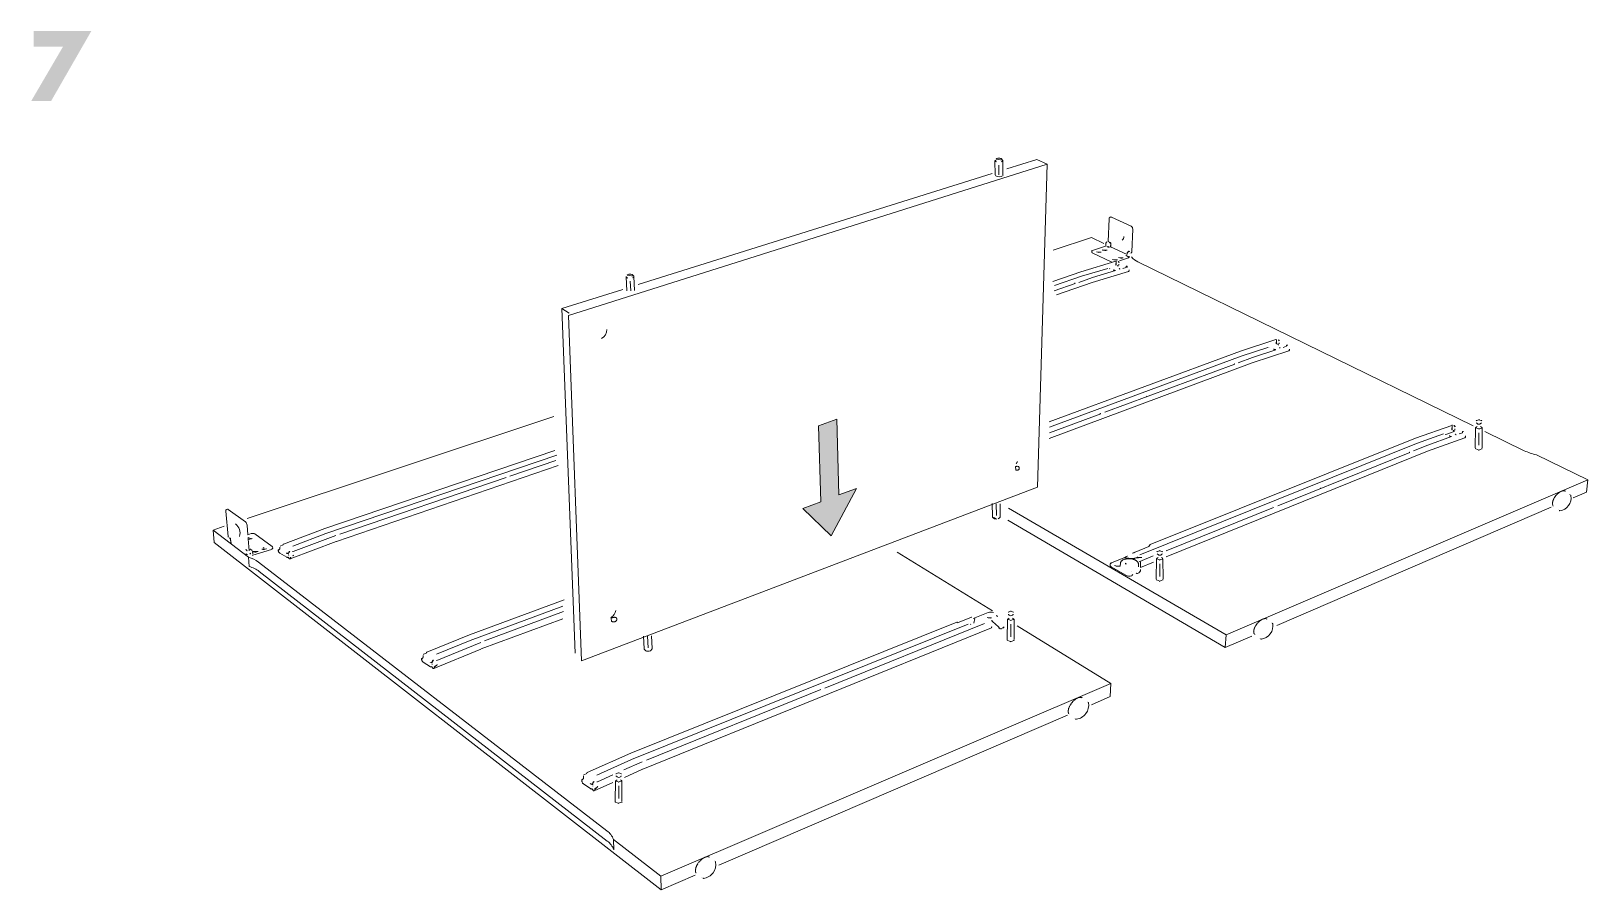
# Model space of a CAD drawing. Header units: metres. Extents: x -30.9 to 24.7, y -10.3 to 6.8.
# Drawn here: x 11.154 to 14.161, y 5.107 to 6.765 of the extents above; entities that cross this region are included whole.
import ezdxf

# ---------------------------------------------------------------- set-up
doc = ezdxf.new("R2010")
doc.units = ezdxf.units.M
doc.header["$MEASUREMENT"] = 0
doc.layers.add('PDF_Working_Num_Penna__7_Num_Penna__7', color=7, linetype='Continuous', lineweight=18)

msp = doc.modelspace()

# ---------------------------------------------------------------- hatches: boundary and pattern name
at = {"layer": 'PDF_Working_Num_Penna__7_Num_Penna__7', "linetype": 'Continuous', "lineweight": 18}
for points in [[(11.2155, 6.7353), (11.1538, 6.6299), (11.1923, 6.6299), (11.27, 6.7651), (11.159, 6.7651), (11.159, 6.7353)], [(12.7146, 5.8693), (12.7102, 6.0155), (12.6753, 6.0026), (12.6795, 5.8561), (12.645, 5.8434), (12.6992, 5.7901), (12.7486, 5.882)]]:
    msp.add_hatch(color=7, dxfattribs=at).paths.add_polyline_path(points)

# ---------------------------------------------------------------- linework, layer by layer
at = {"layer": 'PDF_Working_Num_Penna__7_Num_Penna__7', "color": 7, "linetype": 'Continuous', "lineweight": 18, "flags": 128}
for points in [[(12.1917, 6.2159), (13.117, 6.5079)], [(13.0158, 6.5149), (13.0161, 6.4878)], [(13.0235, 6.5064), (13.0237, 6.4876)], [(13.031, 6.515), (13.0313, 6.4878)], [(13.0388, 6.4991), (13.0969, 6.5174)], [(13.0969, 6.5174), (13.117, 6.5079)], [(13.117, 6.5079), (13.0982, 5.8845)], [(12.3265, 6.2756), (13.0104, 6.4902)], [(13.2363, 6.4027), (13.2346, 6.3588), (13.2375, 6.3574)], [(13.1287, 6.3421), (13.2025, 6.3667)], [(13.2025, 6.3667), (13.2265, 6.355)], [(13.2044, 6.3416), (13.2297, 6.3497)], [(13.2364, 6.3477), (13.2391, 6.3486), (13.2711, 6.3335)], [(13.182, 6.3003), (13.2493, 6.3205)], [(13.2419, 6.319), (13.2039, 6.3371), (13.2036, 6.3373), (13.2033, 6.3375), (13.203, 6.3378), (13.2029, 6.338), (13.2028, 6.3383)], [(13.2567, 6.3215), (13.2738, 6.3271)], [(12.3032, 6.2905), (12.3045, 6.2635)], [(12.3185, 6.2912), (12.3197, 6.2639)], [(13.1275, 6.2816), (13.182, 6.3003)], [(13.2337, 6.3068), (13.1834, 6.2916), (13.1311, 6.2737)], [(13.1777, 6.2799), (13.2046, 6.2892)], [(13.2738, 6.301), (13.2039, 6.2796)], [(13.2046, 6.2892), (13.2491, 6.3027)], [(12.2048, 5.564), (12.1789, 6.2293), (12.2967, 6.2663)], [(12.3112, 6.2822), (12.3121, 6.2634)], [(13.1302, 6.2636), (13.1711, 6.2777)], [(13.1347, 6.2558), (13.2039, 6.2796)], [(12.217, 5.5488), (12.1917, 6.2159)], [(13.4903, 6.147), (13.5588, 6.1693)], [(13.1204, 6.0107), (13.4903, 6.147)], [(13.543, 6.1542), (13.4918, 6.1375), (13.1213, 6.0005)], [(13.5838, 6.1478), (13.5126, 6.1244)], [(13.5133, 6.1348), (13.5586, 6.1497)], [(13.1208, 5.9785), (13.5126, 6.1244)], [(13.2283, 6.029), (13.4793, 6.1222)], [(13.4859, 6.1246), (13.5133, 6.1348)], [(12.1636, 6.0211), (11.571, 5.8235)], [(13.121, 5.9893), (13.2202, 6.026)], [(13.8822, 5.9871), (13.8302, 5.9686), (13.296, 5.7536)], [(13.8287, 5.9791), (13.8983, 6.0037)], [(13.9024, 5.9935), (13.9026, 5.9931), (13.9028, 5.9926), (13.9031, 5.9923), (13.9034, 5.9921), (13.887, 5.9862)], [(13.9446, 5.9991), (13.9439, 5.9602)], [(13.9509, 5.9895), (13.9509, 5.9652)], [(13.9571, 5.9991), (13.9572, 5.9601)], [(13.3156, 5.7733), (13.8287, 5.9791)], [(13.8243, 5.9543), (13.8521, 5.9656)], [(13.9237, 5.9799), (13.8514, 5.954)], [(13.8521, 5.9656), (13.8982, 5.9821)], [(12.1697, 5.9463), (11.7229, 5.7946), (11.6591, 5.7706)], [(11.7213, 5.8045), (12.1653, 5.9549)], [(11.7437, 5.7797), (12.172, 5.9262)], [(12.0787, 5.9058), (12.1672, 5.9359)], [(13.3464, 5.7495), (13.8514, 5.954)], [(13.5624, 5.8486), (13.8175, 5.9516)], [(11.75, 5.7938), (12.0716, 5.9033)], [(14.1614, 5.8982), (13.4624, 5.5993)], [(13.0982, 5.8845), (12.217, 5.5488)], [(11.5351, 5.7877), (11.5349, 5.7879), (11.5347, 5.7882), (11.5345, 5.7886), (11.5344, 5.789), (11.53, 5.8381)], [(13.0108, 5.8525), (13.0109, 5.8275)], [(13.0184, 5.8522), (13.0186, 5.8298)], [(13.4624, 5.5993), (13.0424, 5.8436)], [(13.3465, 5.7615), (13.5541, 5.8453)], [(13.5604, 5.6174), (14.0907, 5.8456)], [(11.5269, 5.8088), (11.5054, 5.8016)], [(13.5124, 5.5968), (13.4609, 5.5746), (13.0411, 5.8204)], [(11.5076, 5.7777), (11.5054, 5.8016)], [(12.4365, 5.1347), (12.3712, 5.1066), (11.5076, 5.7777)], [(11.5752, 5.7615), (11.5732, 5.7843)], [(11.7212, 5.8045), (11.6412, 5.7745)], [(11.654, 5.7459), (11.7428, 5.7796)], [(11.6598, 5.76), (11.7425, 5.7912)], [(11.618, 5.7642), (11.5823, 5.7527)], [(11.6477, 5.7491), (11.6341, 5.7569), (11.6336, 5.7572), (11.6331, 5.7576), (11.6327, 5.7581), (11.6323, 5.7586), (11.632, 5.7592), (11.6317, 5.7599), (11.6314, 5.7605), (11.6313, 5.7611), (11.6312, 5.7617), (11.6312, 5.7625)], [(13.0114, 5.6457), (12.8271, 5.7591)], [(13.2653, 5.7481), (13.2651, 5.748), (13.2649, 5.7479), (13.2413, 5.7384)], [(13.2866, 5.7472), (13.2861, 5.747), (13.2855, 5.7468), (13.285, 5.7468), (13.2843, 5.7467), (13.2836, 5.7467), (13.2662, 5.7478)], [(13.2842, 5.7576), (13.2851, 5.7581), (13.286, 5.7585), (13.2868, 5.7589), (13.3131, 5.7695), (13.3156, 5.7733)], [(13.2956, 5.741), (13.3217, 5.7515)], [(13.328, 5.7461), (13.3274, 5.7072)], [(13.3405, 5.7461), (13.3406, 5.7071)], [(13.3223, 5.7398), (13.2971, 5.7295), (13.2971, 5.736)], [(13.3343, 5.7365), (13.3343, 5.7121)], [(12.1813, 5.6544), (12.0022, 5.5883), (11.9369, 5.5615)], [(12.0006, 5.5994), (12.1833, 5.6666)], [(12.0235, 5.5718), (12.1811, 5.6303)], [(12.03, 5.5875), (12.1825, 5.6439)], [(12.9715, 5.6333), (12.9709, 5.6332), (12.9704, 5.633), (12.9437, 5.6223)], [(13.0226, 5.6145), (13.0114, 5.6252), (13.0109, 5.6256), (13.0104, 5.6259), (13.0098, 5.6262), (13.0092, 5.6264)], [(13.0403, 5.6292), (13.0396, 5.5903)], [(13.0528, 5.6292), (13.0529, 5.5902)], [(12.0005, 5.5994), (11.9185, 5.5659)], [(12.9639, 5.6199), (12.3138, 5.3582), (12.247, 5.3284)], [(12.3122, 5.3706), (12.9422, 5.6233)], [(12.3357, 5.3398), (13.0091, 5.6126)], [(12.3448, 5.5967), (12.3459, 5.5743)], [(12.687, 5.4964), (12.9955, 5.621)], [(13.0466, 5.6196), (13.0466, 5.5953)], [(13.2399, 5.505), (13.0589, 5.6164)], [(13.4609, 5.5746), (13.4624, 5.5993)], [(11.9316, 5.5341), (12.0226, 5.5716)], [(11.9376, 5.5497), (12.0223, 5.5846)], [(11.9251, 5.5376), (11.9112, 5.5463), (11.9107, 5.5467), (11.9102, 5.5471), (11.9098, 5.5476), (11.9094, 5.5482), (11.909, 5.5489), (11.9088, 5.5496), (11.9085, 5.5503), (11.9084, 5.551), (11.9083, 5.5517), (11.9083, 5.5526)], [(13.2024, 5.4642), (13.2388, 5.4799), (13.2399, 5.505)], [(12.3424, 5.3573), (12.6796, 5.4934)], [(13.1558, 5.4442), (12.4825, 5.1545)], [(12.3121, 5.3706), (12.2282, 5.3332)], [(12.2989, 5.3381), (12.3344, 5.3541)], [(12.2477, 5.3152), (12.2775, 5.3286)], [(12.2999, 5.3239), (12.3348, 5.3396)], [(12.235, 5.3017), (12.2207, 5.3114), (12.2202, 5.3118), (12.2197, 5.3123), (12.2193, 5.3129), (12.2189, 5.3136), (12.2185, 5.3143), (12.2182, 5.3151), (12.218, 5.3159), (12.2179, 5.3167), (12.2178, 5.3174), (12.2177, 5.3184)], [(12.2416, 5.2978), (12.2776, 5.3139)], [(12.2828, 5.317), (12.2821, 5.2781)], [(12.289, 5.3074), (12.289, 5.2831)], [(12.2952, 5.317), (12.2953, 5.278)], [(12.3712, 5.1066), (12.3704, 5.1332)]]:
    msp.add_lwpolyline(points, dxfattribs=at)
for points in [[(13.0162, 6.5158, 0.403394), (13.0162, 6.5139, 0.121554), (13.0185, 6.5125, 0.163515)], [(13.0307, 6.516), (13.0286, 6.5183, 0.116809), (13.0269, 6.5193, 0.082304), (13.0234, 6.5198, 0.084716), (13.0198, 6.5192, 0.12009), (13.0182, 6.5181)], [(13.212, 6.339), (13.212, 6.3388), (13.2122, 6.3386, 0.146582), (13.221, 6.3383), (13.2212, 6.3384)], [(13.2234, 6.3427), (13.2235, 6.3425), (13.2236, 6.3423, 0.148759), (13.2324, 6.342), (13.2326, 6.3422)], [(13.2431, 6.3242), (13.2432, 6.324), (13.2434, 6.3239, 0.143452), (13.2522, 6.3235), (13.2524, 6.3237)], [(13.2546, 6.328), (13.2547, 6.3278), (13.2548, 6.3276, 0.142131), (13.2637, 6.3273), (13.2638, 6.3274)], [(12.3032, 6.2905, 0.186432), (12.3037, 6.2895, 0.120618), (12.306, 6.2882, 0.163055)], [(12.318, 6.2921), (12.3159, 6.2943, 0.114427), (12.3142, 6.2952, 0.081864), (12.3106, 6.2957, 0.084489), (12.3071, 6.2949, 0.123832), (12.3055, 6.2938)], [(13.0113, 5.8266), (13.0134, 5.8243, 0.110593), (13.0151, 5.8233, 0.086456), (13.0186, 5.8228, 0.081985)], [(11.5816, 5.76), (11.5822, 5.7598), (11.5828, 5.7596), (11.5836, 5.7593, 0.12504), (11.5919, 5.7599), (11.5923, 5.76)], [(11.5995, 5.7645, 0.122112), (11.6079, 5.765), (11.6083, 5.7651)], [(13.0091, 5.6317, -0.152487), (13.0009, 5.6329)]]:
    msp.add_lwpolyline(points, format="xyb", close=True, dxfattribs=at)
for points in [[(13.2379, 6.4056), (13.2376, 6.4054), (13.2372, 6.4051), (13.2369, 6.4048), (13.2367, 6.4043), (13.2365, 6.4038), (13.2364, 6.4033)], [(13.2394, 6.4055), (13.239, 6.4056), (13.2387, 6.4057), (13.2383, 6.4057)], [(13.2302, 6.3546), (13.23, 6.3504), (13.23, 6.3502), (13.2299, 6.3499)], [(13.2302, 6.3546), (13.2302, 6.3551), (13.2304, 6.3557), (13.2306, 6.3563), (13.2309, 6.3567), (13.2312, 6.3572), (13.2316, 6.3576), (13.232, 6.3579)], [(13.2329, 6.349), (13.2329, 6.3488), (13.2328, 6.3486)], [(13.234, 6.3488), (13.2337, 6.3487), (13.2336, 6.3486), (13.2335, 6.3483)], [(13.2341, 6.3479), (13.2343, 6.3483), (13.2344, 6.3487), (13.2345, 6.3492), (13.2346, 6.3496)], [(13.2364, 6.3477), (13.2361, 6.3476), (13.2357, 6.3476), (13.2354, 6.3476), (13.235, 6.3476), (13.2346, 6.3477), (13.2343, 6.3478)], [(13.2375, 6.3574), (13.2375, 6.356)], [(13.2375, 6.356), (13.2375, 6.3563), (13.2376, 6.3566), (13.2378, 6.3569), (13.238, 6.357), (13.2382, 6.357), (13.2385, 6.3569)], [(13.2387, 6.3564), (13.2384, 6.3561), (13.2381, 6.3557), (13.2378, 6.3555)], [(13.239, 6.3567), (13.2388, 6.3566)], [(13.239, 6.3567), (13.2392, 6.3565), (13.2395, 6.3563), (13.2396, 6.356), (13.2398, 6.3556), (13.2399, 6.3552)], [(13.2399, 6.3549), (13.2397, 6.3494), (13.2396, 6.3491), (13.2395, 6.3489), (13.2393, 6.3486)], [(13.2028, 6.3383), (13.2029, 6.3403), (13.203, 6.3406), (13.2031, 6.3408), (13.2033, 6.341), (13.2036, 6.3412), (13.204, 6.3414)], [(13.2505, 6.3206), (13.2502, 6.3206), (13.2498, 6.3206), (13.2496, 6.3206)], [(13.2502, 6.3198), (13.2496, 6.3139), (13.2496, 6.3137), (13.2497, 6.3135), (13.2498, 6.3133), (13.25, 6.3131), (13.2502, 6.3131)], [(13.2556, 6.3182), (13.2556, 6.3186), (13.2555, 6.3191), (13.2552, 6.3194), (13.2549, 6.3198), (13.2545, 6.32), (13.254, 6.3202)], [(13.2695, 6.3321), (13.2693, 6.332), (13.2692, 6.3318), (13.2691, 6.3315), (13.2693, 6.3314), (13.2695, 6.3313)], [(13.2709, 6.3308), (13.2705, 6.3309), (13.2702, 6.3309)], [(13.2736, 6.3291), (13.2706, 6.3305), (13.2708, 6.3307), (13.2709, 6.3309), (13.2709, 6.3312)], [(13.2734, 6.3388), (13.273, 6.3387), (13.2726, 6.3384), (13.2722, 6.338), (13.2718, 6.3376), (13.2715, 6.337), (13.2713, 6.3365), (13.2712, 6.3359)], [(13.2731, 6.3393), (13.2731, 6.3397), (13.2732, 6.34), (13.2734, 6.3402), (13.2736, 6.3403), (13.2739, 6.3403), (13.2741, 6.3402)], [(13.2738, 6.3271), (13.2742, 6.3274), (13.2745, 6.3278), (13.2749, 6.3282), (13.2751, 6.3287), (13.2753, 6.3292), (13.2755, 6.3298), (13.2755, 6.3303)], [(13.2747, 6.34), (13.275, 6.3398), (13.2752, 6.3394)], [(13.2756, 6.34), (13.2756, 6.3398), (13.2754, 6.3395)], [(13.2757, 6.3348), (13.2757, 6.335), (13.2758, 6.3351)], [(13.2782, 6.3381), (13.2784, 6.3382), (13.2785, 6.3384)], [(13.2337, 6.3068), (13.234, 6.3068), (13.2342, 6.3068)], [(13.2374, 6.3064), (13.2378, 6.3062)], [(13.2448, 6.3039), (13.2454, 6.3036), (13.246, 6.3034), (13.2467, 6.3032), (13.2475, 6.303), (13.2483, 6.3028)], [(13.2532, 6.3121), (13.2527, 6.3124), (13.2524, 6.3125)], [(13.2532, 6.3121), (13.2531, 6.3124), (13.2531, 6.3126), (13.2532, 6.3129), (13.2535, 6.313)], [(13.2532, 6.3121), (13.2534, 6.3118), (13.2536, 6.3114), (13.2539, 6.3111), (13.2542, 6.3109)], [(13.2553, 6.315), (13.2551, 6.3129)], [(13.2574, 6.3052), (13.2572, 6.3055), (13.257, 6.3058), (13.2567, 6.3061), (13.2563, 6.3064), (13.2558, 6.3067)], [(13.2692, 6.3088), (13.263, 6.3069)], [(13.2693, 6.3098), (13.2692, 6.3088)], [(13.2719, 6.3089), (13.2716, 6.3107), (13.2714, 6.3109), (13.2696, 6.3109), (13.2694, 6.3107), (13.2694, 6.3105), (13.2693, 6.3102)], [(13.2738, 6.301), (13.2742, 6.3011), (13.2745, 6.3014), (13.2748, 6.3016), (13.275, 6.302), (13.2751, 6.3024)], [(13.2752, 6.303), (13.2752, 6.3032), (13.2752, 6.3035), (13.2751, 6.3037), (13.2749, 6.3039)], [(13.1699, 6.2786), (13.17, 6.2784)], [(13.1701, 6.2782), (13.1706, 6.2779)], [(12.1789, 6.2293), (12.1931, 6.2207)], [(13.5601, 6.1694), (13.5598, 6.1694), (13.5594, 6.1694), (13.5591, 6.1694)], [(13.5597, 6.1685), (13.5592, 6.162), (13.5592, 6.1618), (13.5592, 6.1615), (13.5594, 6.1613), (13.5595, 6.1612), (13.5598, 6.1611)], [(13.5653, 6.1667), (13.5653, 6.1672), (13.5651, 6.1677), (13.5649, 6.1681), (13.5645, 6.1684), (13.5641, 6.1687), (13.5636, 6.1689)], [(13.543, 6.1542), (13.5432, 6.1542), (13.5435, 6.1542)], [(13.5468, 6.1537), (13.5472, 6.1535)], [(13.5543, 6.151), (13.5549, 6.1507), (13.5555, 6.1504), (13.5562, 6.1502), (13.557, 6.15), (13.5578, 6.1498)], [(13.5628, 6.1601), (13.5623, 6.1603), (13.562, 6.1605)], [(13.5628, 6.1601), (13.5627, 6.1603), (13.5627, 6.1605), (13.5629, 6.1609), (13.563, 6.161)], [(13.5628, 6.1601), (13.563, 6.1597), (13.5632, 6.1592), (13.5635, 6.159), (13.5638, 6.1587)], [(13.565, 6.1632), (13.5648, 6.1609)], [(13.5671, 6.1525), (13.5669, 6.1528), (13.5667, 6.1531), (13.5663, 6.1535), (13.5659, 6.1538), (13.5654, 6.1541)], [(13.5791, 6.1564), (13.5728, 6.1543)], [(13.5792, 6.1575), (13.5791, 6.1564)], [(13.5814, 6.1587), (13.5795, 6.1587), (13.5794, 6.1585), (13.5793, 6.1582), (13.5792, 6.1579)], [(13.5814, 6.1587), (13.5815, 6.1585)], [(13.5838, 6.1478), (13.5842, 6.148), (13.5845, 6.1482), (13.5848, 6.1485), (13.585, 6.149), (13.5851, 6.1494)], [(13.5852, 6.15), (13.5852, 6.1503), (13.5852, 6.1505), (13.5851, 6.1508), (13.5849, 6.151)], [(13.478, 6.1232), (13.4781, 6.123)], [(13.4782, 6.1227), (13.4787, 6.1224)], [(13.3087, 6.0603), (13.3088, 6.0601)], [(13.3089, 6.0598), (13.3094, 6.0595)], [(12.7146, 5.8693), (12.7486, 5.882), (12.6992, 5.7901), (12.645, 5.8434), (12.6795, 5.8561), (12.6753, 6.0026), (12.7102, 6.0155)], [(13.2191, 6.0271), (13.2192, 6.0267)], [(13.2193, 6.0265), (13.2197, 6.0262)], [(13.8822, 5.9871), (13.8825, 5.9871), (13.8827, 5.9871)], [(13.8861, 5.9865), (13.8865, 5.9863)], [(13.8997, 6.0039), (13.8993, 6.0039), (13.8989, 6.0039), (13.8986, 6.0038)], [(13.8993, 6.0029), (13.8987, 5.9957), (13.8987, 5.9954), (13.8988, 5.9952), (13.8989, 5.9949), (13.8991, 5.9948), (13.8993, 5.9947)], [(13.9024, 5.9935), (13.9019, 5.9938), (13.9015, 5.994)], [(13.9024, 5.9935), (13.9023, 5.9938), (13.9023, 5.9941), (13.9023, 5.9942), (13.9024, 5.9944), (13.9026, 5.9945)], [(13.9049, 6.0009), (13.9049, 6.0014), (13.9048, 6.0019), (13.9045, 6.0024), (13.9042, 6.0028), (13.9037, 6.0031), (13.9032, 6.0033), (13.9027, 6.0035)], [(13.9046, 5.997), (13.9044, 5.9945)], [(13.9068, 5.9851), (13.9066, 5.9855), (13.9063, 5.9859), (13.906, 5.9862), (13.9056, 5.9866), (13.9051, 5.9869)], [(13.9189, 5.9894), (13.9126, 5.9872)], [(13.919, 5.9906), (13.9189, 5.9894)], [(13.9213, 5.992), (13.9193, 5.9921), (13.9192, 5.9918), (13.9191, 5.9915), (13.9191, 5.9911)], [(13.9213, 5.992), (13.9214, 5.9917)], [(13.8937, 5.9835), (13.8943, 5.9832), (13.895, 5.9829), (13.8957, 5.9826), (13.8965, 5.9824), (13.8973, 5.9822)], [(13.9237, 5.9799), (13.9241, 5.9802), (13.9244, 5.9804), (13.9247, 5.9808), (13.9249, 5.9813), (13.9251, 5.9817)], [(13.9252, 5.9825), (13.9252, 5.9827), (13.9251, 5.983), (13.925, 5.9832), (13.9249, 5.9835)], [(13.0594, 5.9342), (13.0589, 5.9329), (13.0583, 5.9317), (13.0576, 5.9305), (13.0569, 5.9293)], [(13.8162, 5.9527), (13.8163, 5.9525)], [(13.8164, 5.9522), (13.8169, 5.9519)], [(13.0563, 5.9172), (13.0568, 5.9171), (13.0573, 5.917), (13.0578, 5.9169), (13.0583, 5.9169), (13.0588, 5.9169), (13.0593, 5.917), (13.0597, 5.9171), (13.0601, 5.9172), (13.0609, 5.9175), (13.0612, 5.9177), (13.0615, 5.9179), (13.062, 5.9184), (13.0625, 5.9189), (13.0627, 5.9195), (13.0629, 5.9201), (13.063, 5.9208), (13.063, 5.9214), (13.0629, 5.922), (13.0626, 5.9226), (13.0623, 5.9231), (13.0618, 5.9236), (13.0613, 5.924), (13.0606, 5.9243), (13.0599, 5.9245), (13.059, 5.9246), (13.0586, 5.9246), (13.0581, 5.9246), (13.0576, 5.9245), (13.0571, 5.9245), (13.0561, 5.9243), (13.0555, 5.9242)], [(13.6441, 5.8832), (13.6442, 5.8829)], [(13.6443, 5.8826), (13.6448, 5.8824)], [(14.0975, 5.8649), (14.0972, 5.8648), (14.097, 5.8646), (14.0969, 5.8643), (14.0969, 5.8641), (14.0965, 5.8635)], [(14.0988, 5.8669), (14.0986, 5.8668), (14.0984, 5.8666), (14.0982, 5.8663), (14.0982, 5.8661), (14.0978, 5.8655)], [(14.1004, 5.8688), (14.1001, 5.8687), (14.0999, 5.8685), (14.0997, 5.8682), (14.0997, 5.868), (14.0992, 5.8675)], [(14.102, 5.8705), (14.1018, 5.8705), (14.1015, 5.8704), (14.1014, 5.8701), (14.1012, 5.8698), (14.1008, 5.8693)], [(14.1037, 5.8721), (14.1035, 5.8721), (14.1032, 5.872), (14.1031, 5.8717), (14.103, 5.8715), (14.1024, 5.871)], [(14.1043, 5.8726), (14.104, 5.8724)], [(14.1055, 5.8736), (14.1053, 5.8736), (14.1051, 5.8734), (14.1048, 5.8732), (14.1047, 5.873), (14.1045, 5.8728)], [(14.1073, 5.8748), (14.1071, 5.8748), (14.1069, 5.8747), (14.1067, 5.8745), (14.1065, 5.8743), (14.106, 5.8739)], [(14.1091, 5.8758), (14.1089, 5.8758), (14.1087, 5.8757), (14.1085, 5.8756), (14.1083, 5.8753), (14.1078, 5.8751)], [(14.1108, 5.8765), (14.1105, 5.8765), (14.1101, 5.8762), (14.1096, 5.876)], [(14.1125, 5.877), (14.1123, 5.877), (14.1121, 5.877), (14.1119, 5.8767), (14.1114, 5.8766)], [(14.1141, 5.8773), (14.1137, 5.8772), (14.1135, 5.8771), (14.1131, 5.877)], [(14.1156, 5.8773), (14.1152, 5.8772), (14.1151, 5.8771), (14.1147, 5.8771)], [(14.1169, 5.877), (14.1166, 5.877), (14.1162, 5.8769)], [(14.1169, 5.877), (14.1177, 5.8764), (14.1179, 5.8765)], [(14.1269, 5.8698), (14.1268, 5.8699)], [(11.531, 5.8412), (11.5307, 5.841), (11.5304, 5.8407), (11.5302, 5.8404), (11.5301, 5.8399), (11.53, 5.8393), (11.53, 5.8388)], [(13.553, 5.8465), (13.5531, 5.8461)], [(13.5532, 5.8458), (13.5537, 5.8455)], [(14.0931, 5.8523), (14.093, 5.8528)], [(14.0932, 5.8541), (14.0931, 5.8542), (14.0931, 5.8544), (14.0932, 5.8547)], [(14.0931, 5.8523), (14.0932, 5.8518)], [(14.0932, 5.8507), (14.0931, 5.8509), (14.0931, 5.8511)], [(14.0932, 5.8541), (14.0932, 5.8536)], [(14.0932, 5.8507), (14.0934, 5.8506), (14.0935, 5.8502)], [(14.0938, 5.8568), (14.0935, 5.8566), (14.0935, 5.8563), (14.0934, 5.8561), (14.0935, 5.8559), (14.0934, 5.8554)], [(14.0936, 5.8493), (14.0935, 5.8494), (14.0935, 5.8496)], [(14.0936, 5.8493), (14.0939, 5.849), (14.094, 5.8488)], [(14.0943, 5.8588), (14.0942, 5.8586), (14.094, 5.8583), (14.094, 5.8581), (14.094, 5.8579), (14.0939, 5.8574)], [(14.0941, 5.848), (14.094, 5.8483)], [(14.0951, 5.8607), (14.0949, 5.8606), (14.0948, 5.8603), (14.0948, 5.8601), (14.0948, 5.8599), (14.0945, 5.8594)], [(14.095, 5.847), (14.0949, 5.8472)], [(14.0951, 5.8608), (14.0954, 5.8614)], [(14.0958, 5.862), (14.0957, 5.8622), (14.0958, 5.8625), (14.096, 5.8628)], [(14.1041, 5.8405), (14.1038, 5.8404)], [(14.1062, 5.8391), (14.1059, 5.8392)], [(14.1072, 5.8389), (14.1074, 5.8388)], [(11.5378, 5.7865), (11.5376, 5.7866), (11.5374, 5.7866), (11.5373, 5.7865), (11.5373, 5.7863), (11.5374, 5.7861), (11.5375, 5.7859), (11.5377, 5.7858)], [(11.5392, 5.784), (11.5392, 5.7844), (11.5391, 5.7848), (11.539, 5.7851), (11.5388, 5.7855), (11.5384, 5.7855), (11.538, 5.7856)], [(11.5388, 5.7855), (11.5386, 5.7858), (11.5384, 5.786), (11.5382, 5.7862)], [(11.5392, 5.784), (11.5399, 5.7771), (11.5402, 5.7767), (11.5404, 5.7764)], [(11.573, 5.7873), (11.5732, 5.7843), (11.5742, 5.7842), (11.5753, 5.7842), (11.5763, 5.7842), (11.5774, 5.7843), (11.5784, 5.7845), (11.5794, 5.7847)], [(11.5804, 5.785), (11.5808, 5.7851)], [(11.5691, 5.7636), (11.5688, 5.7637), (11.5686, 5.7637), (11.5685, 5.7636), (11.5684, 5.7634), (11.5683, 5.7631)], [(11.569, 5.7559), (11.5692, 5.7554), (11.5695, 5.755)], [(11.5691, 5.7636), (11.5695, 5.7633), (11.5697, 5.763), (11.5698, 5.7629), (11.57, 5.7627), (11.5702, 5.7623), (11.5704, 5.762), (11.5706, 5.7618), (11.5707, 5.7616), (11.5709, 5.7615)], [(11.5698, 5.7548), (11.5702, 5.7545), (11.5707, 5.7544), (11.5712, 5.7543), (11.5717, 5.7544)], [(11.576, 5.7557), (11.5764, 5.7558), (11.5769, 5.7559), (11.5774, 5.7559), (11.5777, 5.7554)], [(11.5806, 5.7622), (11.578, 5.7641), (11.5777, 5.7643), (11.5772, 5.7645), (11.5767, 5.7645), (11.5762, 5.7645)], [(11.5774, 5.7559), (11.5772, 5.7563), (11.5771, 5.7569)], [(11.5807, 5.7532), (11.5811, 5.7529), (11.5817, 5.7527)], [(11.5816, 5.7604), (11.582, 5.7557), (11.582, 5.7554), (11.5822, 5.7553)], [(11.6021, 5.7678), (11.6041, 5.7666)], [(11.6206, 5.7665), (11.6206, 5.7661), (11.6204, 5.7658), (11.6201, 5.7654), (11.6197, 5.7651), (11.6192, 5.7648), (11.6186, 5.7645)], [(11.6341, 5.7652), (11.6314, 5.7629), (11.6312, 5.7627)], [(11.6344, 5.7655), (11.6344, 5.7659), (11.6344, 5.7664), (11.6344, 5.7669), (11.6344, 5.7674), (11.6344, 5.7679), (11.6344, 5.7682), (11.6344, 5.7685)], [(11.6348, 5.7706), (11.6404, 5.7728)], [(11.6412, 5.7745), (11.6409, 5.7743), (11.6408, 5.7741), (11.6406, 5.7739), (11.6405, 5.7736), (11.6404, 5.7732)], [(11.647, 5.7569), (11.6464, 5.7571)], [(11.6512, 5.7574), (11.6513, 5.756), (11.6503, 5.7561), (11.6494, 5.7562), (11.6486, 5.7564), (11.6477, 5.7566)], [(11.6477, 5.7491), (11.6481, 5.7489), (11.6484, 5.7488), (11.6488, 5.7488)], [(11.6491, 5.7488), (11.6499, 5.7491), (11.6497, 5.7491)], [(11.6527, 5.7462), (11.6523, 5.7465), (11.6519, 5.7468), (11.6515, 5.7472), (11.6512, 5.7477), (11.6509, 5.7482), (11.6507, 5.7486), (11.6504, 5.7488), (11.6501, 5.749)], [(11.6512, 5.7574), (11.6512, 5.7578)], [(11.6513, 5.7531), (11.6513, 5.7534), (11.6514, 5.7536), (11.6514, 5.7539)], [(11.6514, 5.7582), (11.6519, 5.7592), (11.6522, 5.7595), (11.6525, 5.7598), (11.6529, 5.7601), (11.6533, 5.7602), (11.6538, 5.7603)], [(11.6527, 5.7462), (11.6531, 5.746), (11.6535, 5.7458), (11.6539, 5.7458)], [(11.6543, 5.7459), (11.6546, 5.7461), (11.6548, 5.7463), (11.655, 5.7466), (11.6552, 5.747), (11.6553, 5.7475)], [(11.6553, 5.748), (11.6552, 5.7484), (11.6551, 5.7486), (11.655, 5.7489)], [(11.6598, 5.76), (11.6596, 5.7599), (11.6593, 5.7599), (11.659, 5.7599)], [(11.6596, 5.7517), (11.6599, 5.752), (11.6602, 5.7523), (11.6604, 5.7526), (11.6605, 5.753)], [(13.2653, 5.7479), (13.2653, 5.7481)], [(13.269, 5.7498), (13.2681, 5.7493), (13.2672, 5.7488), (13.2663, 5.7484)], [(13.269, 5.7498), (13.2694, 5.75), (13.2698, 5.7501), (13.2702, 5.7503), (13.2705, 5.7504), (13.2709, 5.7507)], [(13.2713, 5.7509), (13.2718, 5.7511)], [(13.2842, 5.7576), (13.2834, 5.7574), (13.2826, 5.757), (13.2818, 5.7566)], [(13.2866, 5.7472), (13.2916, 5.7492), (13.2987, 5.7488), (13.2991, 5.7488), (13.2995, 5.7488), (13.2999, 5.7488)], [(13.2916, 5.7492), (13.2916, 5.7495)], [(13.296, 5.7536), (13.2957, 5.7534)], [(13.2413, 5.7384), (13.2406, 5.738), (13.24, 5.7377), (13.2395, 5.7373), (13.2391, 5.7369), (13.2388, 5.7364), (13.2385, 5.736)], [(13.268, 5.7378), (13.268, 5.7373), (13.2682, 5.7369), (13.2685, 5.7364), (13.2688, 5.7359), (13.2694, 5.7355)], [(13.2803, 5.7218), (13.2805, 5.7219)], [(13.282, 5.7154), (13.2818, 5.715), (13.2815, 5.7146), (13.2811, 5.7142)], [(13.282, 5.7154), (13.2822, 5.7156), (13.2824, 5.7158), (13.2826, 5.7159)], [(13.2894, 5.7178), (13.2886, 5.7183), (13.2888, 5.7183)], [(13.2886, 5.7183), (13.2892, 5.718)], [(13.293, 5.7185), (13.2911, 5.7178), (13.2907, 5.7176), (13.2902, 5.7176), (13.2898, 5.7176)], [(13.2968, 5.7225), (13.2966, 5.7219), (13.2962, 5.7213), (13.2958, 5.7207), (13.2952, 5.7201), (13.2947, 5.7196), (13.2942, 5.7192), (13.2936, 5.7188)], [(13.2949, 5.7401), (13.2949, 5.7403), (13.295, 5.7404), (13.2952, 5.7407), (13.2953, 5.7408)], [(13.2968, 5.7225), (13.2969, 5.7229), (13.2969, 5.7233), (13.297, 5.7238), (13.297, 5.7242), (13.2971, 5.7247), (13.2971, 5.7252)], [(13.297, 5.74), (13.297, 5.7394), (13.297, 5.7386), (13.297, 5.7378), (13.2971, 5.737)], [(12.2748, 5.6252), (12.2755, 5.6249), (12.2762, 5.6247), (12.2769, 5.6245), (12.2776, 5.6244), (12.2783, 5.6242), (12.279, 5.6242), (12.2798, 5.6242), (12.2804, 5.6242), (12.281, 5.6244), (12.2816, 5.6245), (12.2821, 5.6247), (12.2827, 5.625), (12.2832, 5.6252), (12.2836, 5.6256), (12.284, 5.6259), (12.2844, 5.6264), (12.2846, 5.6268), (12.2849, 5.6272), (12.2851, 5.6276), (12.2852, 5.628), (12.2853, 5.6285), (12.2854, 5.6289), (12.2854, 5.6294), (12.2854, 5.6298), (12.2853, 5.6302), (12.2851, 5.6307), (12.285, 5.631), (12.2848, 5.6314), (12.2846, 5.6317), (12.2843, 5.632), (12.2839, 5.6323), (12.2836, 5.6325), (12.2831, 5.6327), (12.2827, 5.6328), (12.2822, 5.6329), (12.2816, 5.633), (12.2811, 5.633), (12.2805, 5.633), (12.2799, 5.6329), (12.2793, 5.6328), (12.2786, 5.6327), (12.2779, 5.6326), (12.2773, 5.6324), (12.2765, 5.6322), (12.2759, 5.632), (12.2751, 5.6318), (12.2744, 5.6316)], [(12.9745, 5.6309), (12.9746, 5.6307), (12.9748, 5.6306)], [(12.9747, 5.631), (12.9768, 5.6319)], [(12.977, 5.6309), (12.9753, 5.6215)], [(12.9768, 5.6319), (12.977, 5.632), (12.9772, 5.632)], [(13.0092, 5.6264), (13.0088, 5.6263)], [(13.0209, 5.6343), (13.0203, 5.6347), (13.0199, 5.6351), (13.0195, 5.6356), (13.0192, 5.636), (13.0191, 5.6365)], [(13.5267, 5.6253), (13.5265, 5.6253), (13.5263, 5.6251), (13.5261, 5.6249), (13.526, 5.6246), (13.5255, 5.6241)], [(13.5274, 5.6258), (13.5271, 5.6256)], [(13.5286, 5.6267), (13.5284, 5.6268), (13.5282, 5.6266), (13.528, 5.6264), (13.5278, 5.6262), (13.5276, 5.626)], [(13.5305, 5.628), (13.5303, 5.628), (13.5301, 5.6279), (13.5299, 5.6278), (13.5297, 5.6275), (13.5291, 5.6271)], [(13.5324, 5.629), (13.5322, 5.6291), (13.5319, 5.629), (13.5317, 5.6288), (13.5316, 5.6286), (13.531, 5.6283)], [(13.5341, 5.6298), (13.5338, 5.6298), (13.5336, 5.6297), (13.5334, 5.6294), (13.5329, 5.6292)], [(13.5358, 5.6303), (13.5357, 5.6304), (13.5354, 5.6303), (13.5352, 5.63), (13.5347, 5.6299)], [(13.5375, 5.6306), (13.5372, 5.6306), (13.5369, 5.6304), (13.5364, 5.6303)], [(13.539, 5.6306), (13.5387, 5.6305), (13.5385, 5.6304), (13.5381, 5.6304)], [(13.5404, 5.6303), (13.5401, 5.6303), (13.5399, 5.6302), (13.5397, 5.6302)], [(13.5404, 5.6303), (13.5412, 5.6297), (13.5415, 5.6298)], [(12.9433, 5.6233), (12.943, 5.6234), (12.9426, 5.6234)], [(12.9437, 5.6223), (12.9437, 5.6231)], [(12.9685, 5.6195), (12.969, 5.6193)], [(13.009, 5.6126), (13.0092, 5.6128), (13.0093, 5.613), (13.0094, 5.6134), (13.0095, 5.6138), (13.0096, 5.6143)], [(13.0238, 5.6136), (13.0234, 5.6139), (13.023, 5.6142)], [(13.0234, 5.6125), (13.0237, 5.6123), (13.0239, 5.6122), (13.0242, 5.612), (13.0245, 5.6119), (13.0248, 5.6118), (13.0251, 5.6116), (13.0254, 5.6113), (13.0258, 5.611), (13.0262, 5.6108)], [(13.0267, 5.6107), (13.0272, 5.6107), (13.0277, 5.6108), (13.0283, 5.6109), (13.0288, 5.6111)], [(13.0308, 5.6119), (13.0312, 5.6121), (13.0317, 5.6124), (13.0322, 5.6128), (13.0326, 5.6133), (13.0329, 5.6138), (13.0334, 5.6145)], [(13.5158, 5.6049), (13.5157, 5.6053)], [(13.5159, 5.6066), (13.5158, 5.6068), (13.5159, 5.607), (13.5159, 5.6072)], [(13.5158, 5.6049), (13.516, 5.6043)], [(13.516, 5.6032), (13.5158, 5.6033), (13.5159, 5.6036)], [(13.5159, 5.6066), (13.516, 5.6061)], [(13.516, 5.6032), (13.5161, 5.603), (13.5163, 5.6026)], [(13.5165, 5.6095), (13.5163, 5.6092), (13.5162, 5.609), (13.5162, 5.6087), (13.5163, 5.6086), (13.5162, 5.608)], [(13.5164, 5.6017), (13.5163, 5.6019), (13.5163, 5.6021)], [(13.5164, 5.6017), (13.5166, 5.6015), (13.5168, 5.6012)], [(13.5171, 5.6115), (13.5169, 5.6113), (13.5168, 5.611), (13.5168, 5.6108), (13.5168, 5.6106), (13.5166, 5.61)], [(13.5169, 5.6004), (13.5168, 5.6007)], [(13.5179, 5.6135), (13.5177, 5.6133), (13.5176, 5.6131), (13.5176, 5.6129), (13.5176, 5.6127), (13.5173, 5.6121)], [(13.5178, 5.5994), (13.5177, 5.5995)], [(13.518, 5.6136), (13.5183, 5.6142)], [(13.5186, 5.6148), (13.5185, 5.6151), (13.5187, 5.6153), (13.5189, 5.6156)], [(13.5203, 5.6178), (13.5201, 5.6177), (13.5199, 5.6175), (13.5197, 5.6172), (13.5198, 5.617), (13.5194, 5.6164)], [(13.5217, 5.6199), (13.5215, 5.6198), (13.5213, 5.6195), (13.5211, 5.6193), (13.5211, 5.619), (13.5207, 5.6184)], [(13.5233, 5.6219), (13.5231, 5.6217), (13.5229, 5.6216), (13.5227, 5.6213), (13.5226, 5.621), (13.5221, 5.6205)], [(13.525, 5.6236), (13.5248, 5.6236), (13.5246, 5.6234), (13.5244, 5.6231), (13.5242, 5.6229), (13.5238, 5.6224)], [(13.5507, 5.6229), (13.5506, 5.623)], [(11.9185, 5.5659), (11.9182, 5.5657), (11.9181, 5.5655), (11.9179, 5.5653), (11.9178, 5.5649), (11.9177, 5.5645)], [(13.5271, 5.5926), (13.5269, 5.5925)], [(13.5294, 5.5912), (13.529, 5.5913)], [(13.5304, 5.5909), (13.5306, 5.5909)], [(11.9112, 5.5556), (11.9084, 5.5531), (11.9083, 5.5528)], [(11.9115, 5.5559), (11.9114, 5.5557)], [(11.9115, 5.5559), (11.9115, 5.5564), (11.9115, 5.5569), (11.9115, 5.5575), (11.9115, 5.5581), (11.9115, 5.5585), (11.9115, 5.559), (11.9115, 5.5593)], [(11.9116, 5.5613), (11.9118, 5.5616)], [(11.912, 5.5617), (11.9177, 5.564)], [(11.9244, 5.5463), (11.9238, 5.5466)], [(11.9251, 5.5376), (11.9256, 5.5374), (11.9259, 5.5373), (11.9263, 5.5373)], [(11.9288, 5.5469), (11.9288, 5.5453), (11.9279, 5.5454), (11.927, 5.5456), (11.926, 5.5457), (11.9252, 5.546)], [(11.9266, 5.5374), (11.9268, 5.5374)], [(11.9303, 5.5344), (11.9299, 5.5347), (11.9295, 5.5351), (11.9291, 5.5356), (11.9287, 5.5361), (11.9284, 5.5367), (11.9282, 5.537), (11.9279, 5.5373), (11.9276, 5.5376), (11.9274, 5.5377), (11.9272, 5.5377)], [(11.9288, 5.5469), (11.9288, 5.5474)], [(11.9288, 5.5421), (11.9289, 5.5424), (11.9289, 5.5427), (11.9289, 5.543)], [(11.929, 5.5478), (11.9295, 5.5489), (11.9297, 5.5493), (11.9301, 5.5496), (11.9305, 5.5499), (11.9309, 5.55), (11.9314, 5.5501)], [(11.9303, 5.5344), (11.9307, 5.5341), (11.9312, 5.534), (11.9316, 5.534)], [(11.9319, 5.5341), (11.9322, 5.5343), (11.9325, 5.5345), (11.9327, 5.5349), (11.9328, 5.5353), (11.9329, 5.5359)], [(11.9374, 5.5406), (11.9329, 5.5366), (11.9329, 5.5368), (11.9328, 5.5371), (11.9326, 5.5374)], [(11.9376, 5.5497), (11.9373, 5.5497), (11.937, 5.5497), (11.9368, 5.5497)], [(11.9374, 5.5406), (11.9377, 5.5409), (11.938, 5.5412), (11.9382, 5.5416), (11.9383, 5.5419)], [(13.1711, 5.4744), (13.1709, 5.4744), (13.1706, 5.4742), (13.1704, 5.474), (13.1703, 5.4737), (13.17, 5.4736)], [(13.1731, 5.4757), (13.1729, 5.4757), (13.1727, 5.4756), (13.1724, 5.4754), (13.1722, 5.4752), (13.1717, 5.4748)], [(13.1751, 5.4768), (13.1749, 5.4768), (13.1746, 5.4767), (13.1744, 5.4766), (13.1742, 5.4763), (13.1737, 5.476)], [(13.1769, 5.4776), (13.1766, 5.4776), (13.1764, 5.4775), (13.1762, 5.4772), (13.1756, 5.477)], [(13.1788, 5.4782), (13.1786, 5.4782), (13.1784, 5.4781), (13.1781, 5.4779), (13.1776, 5.4778)], [(13.1805, 5.4785), (13.1802, 5.4784), (13.1799, 5.4782), (13.1794, 5.4781)], [(13.1822, 5.4785), (13.1818, 5.4784), (13.1816, 5.4783), (13.1812, 5.4783)], [(13.1837, 5.4781), (13.1833, 5.4781), (13.1831, 5.478), (13.1829, 5.478)], [(13.1837, 5.4781), (13.1845, 5.4775), (13.1847, 5.4776)], [(13.1575, 5.4511), (13.1574, 5.4515)], [(13.1576, 5.453), (13.1575, 5.4531), (13.1575, 5.4533), (13.1576, 5.4536)], [(13.1575, 5.4511), (13.1576, 5.4505)], [(13.1576, 5.4493), (13.1575, 5.4495), (13.1576, 5.4497)], [(13.1576, 5.453), (13.1577, 5.4524)], [(13.158, 5.4477), (13.1579, 5.4479), (13.158, 5.4481), (13.158, 5.4483), (13.1579, 5.4487), (13.1578, 5.4491)], [(13.1582, 5.456), (13.158, 5.4557), (13.1579, 5.4555), (13.1579, 5.4552), (13.158, 5.455), (13.1579, 5.4544)], [(13.158, 5.4477), (13.1583, 5.4475), (13.1585, 5.4472)], [(13.1588, 5.4582), (13.1587, 5.4579), (13.1585, 5.4576), (13.1585, 5.4574), (13.1585, 5.4572), (13.1583, 5.4566)], [(13.1586, 5.4464), (13.1585, 5.4466)], [(13.1597, 5.4603), (13.1595, 5.4601), (13.1594, 5.4599), (13.1593, 5.4596), (13.1594, 5.4594), (13.1591, 5.4588)], [(13.1596, 5.4453), (13.1595, 5.4454)], [(13.1598, 5.4604), (13.1601, 5.4611)], [(13.1604, 5.4617), (13.1604, 5.4619), (13.1605, 5.4622), (13.1607, 5.4625)], [(13.1623, 5.4649), (13.162, 5.4647), (13.1618, 5.4645), (13.1617, 5.4642), (13.1617, 5.4639), (13.1613, 5.4633)], [(13.1637, 5.4671), (13.1635, 5.4669), (13.1633, 5.4667), (13.1631, 5.4664), (13.1631, 5.4662), (13.1627, 5.4655)], [(13.1655, 5.4692), (13.1652, 5.469), (13.165, 5.4688), (13.1648, 5.4685), (13.1647, 5.4683), (13.1642, 5.4677)], [(13.1672, 5.471), (13.167, 5.471), (13.1668, 5.4709), (13.1666, 5.4705), (13.1664, 5.4703), (13.1659, 5.4697)], [(13.1691, 5.4728), (13.1689, 5.4728), (13.1686, 5.4726), (13.1685, 5.4724), (13.1684, 5.4721), (13.1677, 5.4716)], [(13.1698, 5.4733), (13.1694, 5.4731)], [(13.1946, 5.4702), (13.1945, 5.4704)], [(13.1695, 5.4381), (13.1693, 5.438)], [(13.1719, 5.4365), (13.1716, 5.4367)], [(13.173, 5.4363), (13.1732, 5.4362)], [(12.2211, 5.3221), (12.2211, 5.3226), (12.2211, 5.3233), (12.2211, 5.3239), (12.2211, 5.3245), (12.2211, 5.325), (12.2211, 5.3255), (12.2211, 5.3259)], [(12.2212, 5.3281), (12.2214, 5.3284)], [(12.2216, 5.3285), (12.2274, 5.3311)], [(12.2282, 5.3332), (12.2279, 5.3331), (12.2278, 5.3329), (12.2276, 5.3325), (12.2275, 5.3321), (12.2274, 5.3317)], [(12.2208, 5.3217), (12.2179, 5.3189), (12.2177, 5.3186)], [(12.2211, 5.3221), (12.2209, 5.3218)], [(12.2211, 5.3221), (12.2211, 5.3219)], [(12.2343, 5.3114), (12.2336, 5.3117)], [(12.235, 5.3017), (12.2354, 5.3014), (12.2358, 5.3013), (12.2362, 5.3013)], [(12.2387, 5.312), (12.2388, 5.3103), (12.2378, 5.3104), (12.2369, 5.3106), (12.2359, 5.3108), (12.2351, 5.311)], [(12.2365, 5.3014), (12.2373, 5.3018), (12.2371, 5.3018)], [(12.2365, 5.3014), (12.2367, 5.3015)], [(12.2403, 5.2981), (12.2398, 5.2984), (12.2394, 5.2989), (12.239, 5.2994), (12.2387, 5.3), (12.2383, 5.3007), (12.2381, 5.301), (12.2379, 5.3014), (12.2376, 5.3016)], [(12.2387, 5.312), (12.2387, 5.3126)], [(12.2388, 5.3067), (12.2388, 5.307), (12.2389, 5.3074), (12.2389, 5.3077)], [(12.2389, 5.3131), (12.2395, 5.3143), (12.2397, 5.3147), (12.2401, 5.3151), (12.2405, 5.3154), (12.2409, 5.3155), (12.2414, 5.3156)], [(12.2403, 5.2981), (12.2407, 5.2978), (12.2411, 5.2977), (12.2416, 5.2977)], [(12.242, 5.2978), (12.2422, 5.298), (12.2425, 5.2983), (12.2427, 5.2987), (12.2429, 5.2992), (12.243, 5.2997)], [(12.2476, 5.305), (12.243, 5.3005), (12.2429, 5.3008), (12.2428, 5.3011), (12.2427, 5.3014)], [(12.2477, 5.3152), (12.2475, 5.3151), (12.2472, 5.3151), (12.2469, 5.3151)], [(12.2475, 5.305), (12.2479, 5.3053), (12.2481, 5.3057), (12.2483, 5.3061), (12.2484, 5.3065)], [(12.4372, 5.1435), (12.4371, 5.144)], [(12.4373, 5.1454), (12.4372, 5.1456), (12.4372, 5.1458), (12.4373, 5.146)], [(12.4372, 5.1435), (12.4373, 5.1429)], [(12.4373, 5.1454), (12.4374, 5.1448)], [(12.4379, 5.1484), (12.4377, 5.1481), (12.4376, 5.1479), (12.4376, 5.1476), (12.4377, 5.1474), (12.4376, 5.1468)], [(12.4386, 5.1506), (12.4384, 5.1504), (12.4383, 5.15), (12.4382, 5.1498), (12.4382, 5.1496), (12.4381, 5.149)], [(12.4394, 5.1527), (12.4392, 5.1525), (12.4391, 5.1523), (12.439, 5.1521), (12.4391, 5.1518), (12.4388, 5.1512)], [(12.4395, 5.1528), (12.4398, 5.1535)], [(12.4401, 5.1541), (12.4401, 5.1544), (12.4402, 5.1546), (12.4404, 5.1549), (12.4406, 5.1551), (12.441, 5.1557), (12.4414, 5.1564), (12.4414, 5.1567), (12.4415, 5.1569), (12.4417, 5.1571)], [(12.4434, 5.1595), (12.4432, 5.1593), (12.443, 5.1591), (12.4428, 5.1589), (12.4428, 5.1586), (12.4424, 5.158)], [(12.4452, 5.1616), (12.4449, 5.1614), (12.4447, 5.1613), (12.4445, 5.1609), (12.4444, 5.1607), (12.4439, 5.1601)], [(12.4469, 5.1635), (12.4467, 5.1634), (12.4465, 5.1633), (12.4463, 5.163), (12.4462, 5.1627), (12.4456, 5.1622)], [(12.4488, 5.1652), (12.4486, 5.1652), (12.4484, 5.165), (12.4482, 5.1648), (12.4481, 5.1645), (12.4475, 5.164)], [(12.4495, 5.1658), (12.4492, 5.1655)], [(12.4508, 5.1668), (12.4506, 5.1668), (12.4504, 5.1667), (12.4501, 5.1664), (12.45, 5.1661), (12.4497, 5.166)], [(12.4528, 5.1681), (12.4526, 5.1681), (12.4524, 5.168), (12.4521, 5.1679), (12.4519, 5.1676), (12.4514, 5.1672)], [(12.4548, 5.1692), (12.4546, 5.1693), (12.4544, 5.1692), (12.4541, 5.169), (12.4539, 5.1687), (12.4534, 5.1684)], [(12.4566, 5.17), (12.4563, 5.17), (12.4561, 5.1699), (12.4559, 5.1697), (12.4553, 5.1694)], [(12.4585, 5.1706), (12.4583, 5.1706), (12.4581, 5.1705), (12.4578, 5.1703), (12.4573, 5.1702)], [(12.4603, 5.1709), (12.4599, 5.1708), (12.4596, 5.1707), (12.4591, 5.1705)], [(12.4619, 5.1709), (12.4615, 5.1708), (12.4613, 5.1707), (12.4609, 5.1707)], [(12.4634, 5.1705), (12.463, 5.1705), (12.4628, 5.1704), (12.4626, 5.1705)], [(12.4634, 5.1705), (12.4642, 5.1699), (12.4645, 5.17)], [(12.4743, 5.1626), (12.4742, 5.1628)], [(12.4373, 5.1417), (12.4372, 5.1419), (12.4373, 5.1422)], [(12.4373, 5.1417), (12.4375, 5.1415), (12.4377, 5.1412)], [(12.4378, 5.1402), (12.4376, 5.1403), (12.4377, 5.1405)], [(12.4378, 5.1402), (12.4381, 5.1399), (12.4382, 5.1396)], [(12.4383, 5.1388), (12.4383, 5.1391)], [(12.4393, 5.1377), (12.4392, 5.1378)], [(12.4492, 5.1305), (12.449, 5.1304)], [(12.4516, 5.129), (12.4513, 5.1291)], [(12.4527, 5.1287), (12.4529, 5.1287)]]:
    msp.add_lwpolyline(points, close=True, dxfattribs=at)
for points in [[(13.2784, 6.3361), (13.2788, 6.3363), (13.2792, 6.3366), (13.2795, 6.3369), (13.2797, 6.3373), (13.28, 6.3378), (13.2801, 6.3382), (13.2802, 6.3387), (13.282, 6.3828, 0.278844), (13.2792, 6.3884), (13.241, 6.406), (13.2406, 6.4061), (13.2403, 6.4062), (13.2399, 6.4062), (13.2396, 6.4061), (13.238, 6.4056)], [(13.9398, 6.0031), (13.2922, 6.3197, -0.108322), (13.2799, 6.3289)], [(14.1332, 5.8639), (14.1588, 5.8749), (14.1614, 5.8982), (14.0623, 5.9466, -0.055159), (14.0385, 5.9548), (13.9623, 5.992)], [(14.1279, 5.8687), (14.1283, 5.8683), (14.1285, 5.8681), (14.1287, 5.8678, -0.429893), (14.1072, 5.8389), (14.1066, 5.839), (14.1062, 5.8391)], [(11.531, 5.8412), (11.5333, 5.8419), (11.5335, 5.8419), (11.5338, 5.8419), (11.5341, 5.8418), (11.5344, 5.8415), (11.5679, 5.8174, -0.192469), (11.5709, 5.8108), (11.5725, 5.7925), (11.5791, 5.7946, -0.207655), (11.5862, 5.7942), (11.6197, 5.7699), (11.6201, 5.7695), (11.6203, 5.7692), (11.6204, 5.7688), (11.6206, 5.7665)], [(13.026, 5.8524), (13.0262, 5.8276, -0.217055), (13.0258, 5.8267), (13.0238, 5.8244)], [(13.2399, 5.505), (12.3704, 5.1332), (12.2789, 5.204), (12.2796, 5.1842, 0.149763), (12.2669, 5.2008), (11.5946, 5.7217, 0.095824), (11.5751, 5.7309), (11.5736, 5.7489), (11.5054, 5.8016)], [(12.2789, 5.204, 0.154641), (12.2662, 5.2205), (11.5931, 5.7398, 0.095083), (11.5736, 5.7489)], [(13.2475, 5.7337), (13.2476, 5.7333), (13.2478, 5.7329, 0.184356), (13.2581, 5.732), (13.2584, 5.7374), (13.2584, 5.738), (13.2585, 5.7385), (13.2587, 5.7391), (13.2589, 5.7396), (13.2592, 5.7401), (13.2595, 5.7407), (13.26, 5.7413), (13.2605, 5.7418), (13.2611, 5.7423), (13.2617, 5.7428), (13.2624, 5.7432), (13.2631, 5.7437), (13.2639, 5.744), (13.2647, 5.7444), (13.2656, 5.7447), (13.2666, 5.745), (13.2676, 5.7453), (13.2686, 5.7455), (13.2697, 5.7457), (13.2707, 5.7458), (13.2718, 5.746), (13.2729, 5.7461), (13.274, 5.7461), (13.2752, 5.7461), (13.2763, 5.7461), (13.2774, 5.746), (13.2785, 5.7459), (13.2795, 5.7457), (13.2806, 5.7456), (13.2816, 5.7453), (13.2827, 5.7451), (13.2837, 5.7448), (13.2846, 5.7445), (13.2855, 5.7442), (13.2865, 5.7438), (13.2873, 5.7434), (13.2881, 5.743), (13.2889, 5.7425), (13.2896, 5.742), (13.2903, 5.7415), (13.2909, 5.741), (13.2915, 5.7404), (13.292, 5.7397), (13.2924, 5.7391), (13.2927, 5.7385), (13.2929, 5.7378), (13.2931, 5.7372), (13.2932, 5.7365), (13.2932, 5.7358), (13.293, 5.7304)], [(13.2385, 5.7355), (13.2384, 5.7335), (13.2385, 5.733), (13.2386, 5.7325), (13.2389, 5.732), (13.2393, 5.7315), (13.2399, 5.7311), (13.2406, 5.7306), (13.2687, 5.7143, 0.183698), (13.2796, 5.7132), (13.2798, 5.7133), (13.28, 5.7133), (13.2802, 5.7134), (13.2804, 5.7135), (13.2806, 5.7137), (13.2808, 5.7138)], [(13.0129, 5.6424, 0.159936), (13.0027, 5.6423), (12.9772, 5.632)], [(12.3372, 5.5968), (12.3383, 5.5718, 0.195524), (12.3387, 5.5709), (12.3409, 5.5687, 0.112387), (12.3426, 5.5677, 0.086974), (12.3462, 5.5673, 0.083722), (12.3497, 5.568)], [(12.3524, 5.5972), (12.3535, 5.5725, -0.211809), (12.3532, 5.5715), (12.3513, 5.5691)], [(13.5518, 5.6217), (13.5522, 5.6213), (13.5524, 5.6211), (13.5526, 5.6208, -0.430393), (13.5304, 5.5909), (13.5297, 5.5911), (13.5294, 5.5912)], [(13.1958, 5.469), (13.1962, 5.4686), (13.1964, 5.4683), (13.1966, 5.468, -0.430505), (13.173, 5.4363), (13.1723, 5.4365), (13.1719, 5.4365)], [(12.4755, 5.1615), (12.4759, 5.161), (12.4761, 5.1608), (12.4763, 5.1604, -0.430405), (12.4527, 5.1287), (12.452, 5.1289), (12.4516, 5.129)]]:
    msp.add_lwpolyline(points, format="xyb", dxfattribs=at)
at = {"layer": 'PDF_Working_Num_Penna__7_Num_Penna__7', "color": 7, "linetype": 'Continuous', "lineweight": 18}
for centre, radius, start, end in [((13.0242, 6.4961), 0.0127, 232.8682, 306.862), ((13.257, 6.3679), 0.00782, 305.5896, 4.0844), ((12.2465, 6.1887), 0.0196, 297.9339, 359.9052), ((13.9457, 5.9587), 0.0017, 166.3671, 179.8104), ((11.536, 5.796), 0.0215, 342.0202, 54.2506), ((13.3289, 5.7057), 0.00145, 164.3441, 179.8896), ((12.2636, 5.6501), 0.0202, 300.8566, 349.0538)]:
    msp.add_arc(centre, radius, start, end, dxfattribs=at)
for points in [[(13.0284, 6.5126), (13.0293, 6.5126), (13.0297, 6.5141), (13.0306, 6.5141)], [(13.031, 6.5151), (13.0314, 6.5151), (13.0303, 6.516), (13.0307, 6.516)], [(13.0306, 6.5141), (13.031, 6.5141), (13.0307, 6.5151), (13.031, 6.5151)], [(12.3036, 6.2915), (12.3039, 6.2915), (12.3029, 6.2905), (12.3032, 6.2905)], [(12.3159, 6.2887), (12.3168, 6.2887), (12.3172, 6.2902), (12.3181, 6.2902)], [(12.3185, 6.2912), (12.3188, 6.2912), (12.3177, 6.2921), (12.318, 6.2921)], [(12.3181, 6.2902), (12.3185, 6.2902), (12.3181, 6.2912), (12.3185, 6.2912)], [(13.9508, 5.9966), (13.9543, 5.9966), (13.9432, 5.9991), (13.9446, 5.9991)], [(13.9509, 6.0151), (13.9539, 6.0151), (13.9441, 6.0125), (13.9455, 6.0125)], [(13.9446, 5.9991), (13.9455, 5.9991), (13.9458, 6.0013), (13.9476, 6.0013)], [(13.9456, 6.0085), (13.947, 6.0085), (13.9479, 6.0059), (13.9508, 6.0059)], [(13.957, 5.9988), (13.9583, 5.9988), (13.9477, 5.9966), (13.9508, 5.9966)], [(13.9563, 6.0125), (13.9577, 6.0125), (13.9479, 6.0151), (13.9509, 6.0151)], [(13.9508, 6.0059), (13.9537, 6.0059), (13.9547, 6.0085), (13.9561, 6.0085)], [(13.9542, 6.0013), (13.9561, 6.0013), (13.9561, 5.9991), (13.9571, 5.9991)], [(13.9571, 5.9991), (13.9572, 5.9991), (13.957, 5.9988), (13.957, 5.9988)], [(13.9508, 5.9554), (13.9545, 5.9554), (13.9422, 5.9587), (13.944, 5.9587)], [(13.9575, 5.9588), (13.9594, 5.9588), (13.947, 5.9554), (13.9508, 5.9554)], [(13.0109, 5.8275), (13.0113, 5.8275), (13.011, 5.8265), (13.0114, 5.8265)], [(13.0134, 5.8243), (13.0134, 5.8243), (13.0134, 5.8243), (13.0134, 5.8243)], [(13.0221, 5.8234), (13.0228, 5.8234), (13.0231, 5.8243), (13.0238, 5.8243)], [(13.0238, 5.8243), (13.0238, 5.8243), (13.0238, 5.8244), (13.0238, 5.8244)], [(13.3343, 5.7436), (13.3377, 5.7436), (13.3267, 5.7461), (13.3281, 5.7461)], [(13.3343, 5.762), (13.3373, 5.762), (13.3275, 5.7595), (13.3289, 5.7595)], [(13.328, 5.7461), (13.329, 5.7461), (13.3292, 5.7483), (13.331, 5.7483)], [(13.329, 5.7554), (13.3304, 5.7554), (13.3314, 5.7529), (13.3343, 5.7529)], [(13.3404, 5.7458), (13.3417, 5.7458), (13.3311, 5.7436), (13.3343, 5.7436)], [(13.3397, 5.7595), (13.3411, 5.7595), (13.3313, 5.762), (13.3343, 5.762)], [(13.3343, 5.7529), (13.3372, 5.7529), (13.3381, 5.7554), (13.3395, 5.7554)], [(13.3377, 5.7482), (13.3395, 5.7482), (13.3396, 5.7461), (13.3405, 5.7461)], [(13.3405, 5.7461), (13.3406, 5.7461), (13.3404, 5.7458), (13.3404, 5.7458)], [(13.3342, 5.7023), (13.3379, 5.7023), (13.3256, 5.7057), (13.3274, 5.7057)], [(13.341, 5.7058), (13.3428, 5.7058), (13.3305, 5.7023), (13.3342, 5.7023)], [(13.0465, 5.6267), (13.0499, 5.6267), (13.0389, 5.6292), (13.0403, 5.6292)], [(13.0466, 5.6452), (13.0495, 5.6452), (13.0398, 5.6426), (13.0412, 5.6426)], [(13.0403, 5.6292), (13.0412, 5.6292), (13.0414, 5.6314), (13.0433, 5.6314)], [(13.0413, 5.6385), (13.0427, 5.6385), (13.0436, 5.636), (13.0465, 5.636)], [(13.0527, 5.6289), (13.054, 5.6289), (13.0434, 5.6267), (13.0465, 5.6267)], [(13.052, 5.6426), (13.0534, 5.6426), (13.0436, 5.6452), (13.0466, 5.6452)], [(13.0465, 5.636), (13.0494, 5.636), (13.0504, 5.6385), (13.0518, 5.6385)], [(13.0499, 5.6313), (13.0518, 5.6313), (13.0518, 5.6292), (13.0528, 5.6292)], [(13.0528, 5.6292), (13.0529, 5.6292), (13.0527, 5.6289), (13.0527, 5.6289)], [(12.3409, 5.5687), (12.3409, 5.5687), (12.3409, 5.5686), (12.3409, 5.5686)], [(12.3497, 5.568), (12.3503, 5.568), (12.3506, 5.5691), (12.3513, 5.5691)], [(12.3513, 5.5691), (12.3513, 5.5691), (12.3513, 5.5691), (12.3513, 5.5691)], [(13.0465, 5.5855), (13.0502, 5.5855), (13.0378, 5.5888), (13.0397, 5.5888)], [(13.0397, 5.5888), (13.0398, 5.5888), (13.0396, 5.5892), (13.0398, 5.5892)], [(13.0532, 5.5889), (13.0551, 5.5889), (13.0427, 5.5855), (13.0465, 5.5855)], [(12.289, 5.3329), (12.292, 5.3329), (12.2822, 5.3304), (12.2836, 5.3304)], [(12.2837, 5.3263), (12.2851, 5.3263), (12.2861, 5.3238), (12.289, 5.3238)], [(12.2945, 5.3304), (12.2959, 5.3304), (12.286, 5.3329), (12.289, 5.3329)], [(12.289, 5.3238), (12.2919, 5.3238), (12.2929, 5.3263), (12.2943, 5.3263)], [(12.289, 5.3145), (12.2924, 5.3145), (12.2814, 5.317), (12.2828, 5.317)], [(12.2828, 5.317), (12.2837, 5.317), (12.2839, 5.3192), (12.2858, 5.3192)], [(12.2952, 5.3167), (12.2965, 5.3167), (12.2858, 5.3145), (12.289, 5.3145)], [(12.2924, 5.3191), (12.2942, 5.3191), (12.2943, 5.317), (12.2952, 5.317)], [(12.2952, 5.317), (12.2953, 5.317), (12.2952, 5.3167), (12.2952, 5.3167)], [(12.2889, 5.2733), (12.2926, 5.2733), (12.2803, 5.2766), (12.2822, 5.2766)], [(12.2822, 5.2766), (12.2823, 5.2766), (12.2821, 5.277), (12.2822, 5.277)], [(12.2957, 5.2767), (12.2976, 5.2767), (12.2852, 5.2733), (12.2889, 5.2733)]]:
    msp.add_open_spline(points, degree=3, dxfattribs=at)

doc.saveas('drawing.dxf')
